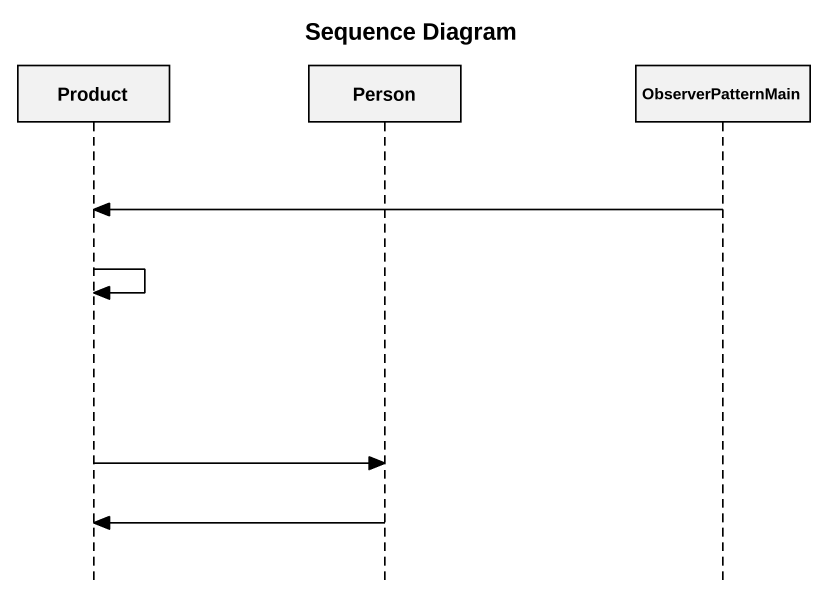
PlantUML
@startuml
title Sequence Diagram
hide footbox
participant Product
participant "Person" as Person_
participant ObserverPatternMain

ObserverPatternMain -> Product
Product -> Product
Product -> Person_
Person_ -> Product
@enduml
